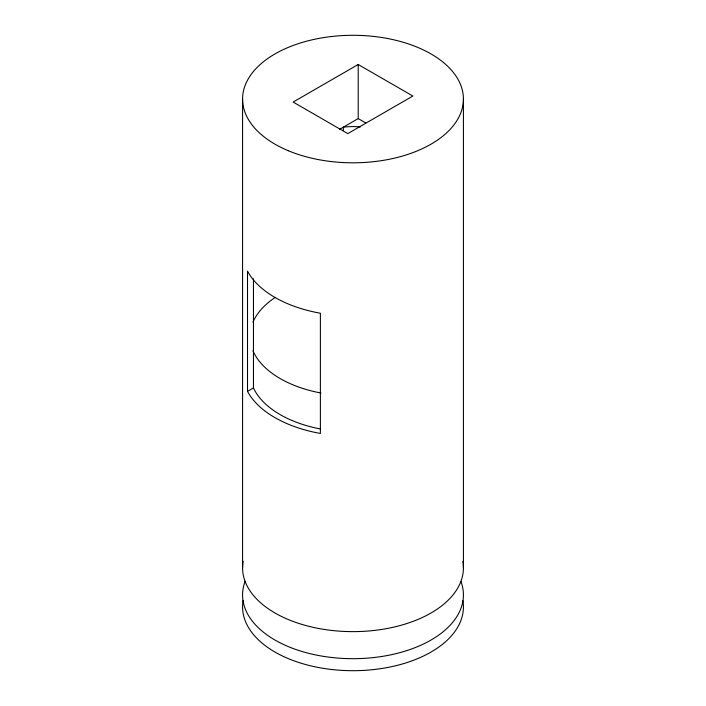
<?xml version="1.0" encoding="UTF-8"?>
<svg xmlns="http://www.w3.org/2000/svg" width="706" height="706" viewBox="0 0 706 706"><rect width="100%" height="100%" fill="white"/><g stroke="black" fill="none" stroke-linecap="round" stroke-linejoin="round"><path stroke-width="1.06" d="M358.207 64.493L293.14 102.052L347.793 133.611L412.86 96.042L358.207 64.493L358.207 118.59L339.507 129.383M247.506 391.371A110.418 63.752 0 0 0 320.383 433.44L320.383 313.226A110.418 63.752 0 0 1 247.506 271.157L247.506 391.371L253.454 387.938L253.454 278.755M358.207 118.59L365.743 122.941M463.418 99.052L463.418 567.88M343.328 130.372L343.328 127.177A46.005 26.563 0 0 1 360.316 126.921M242.582 99.052L242.582 567.88M462.827 561.296A110.418 63.752 0 0 1 353 631.632A110.418 63.752 0 0 1 243.173 561.296M320.109 428.921A103.058 59.498 0 0 1 253.454 387.938M462.898 600.727A110.418 63.752 0 0 1 352.753 670.7A110.418 63.752 0 0 1 243.155 600.444M460.947 581.515A110.418 63.752 0 0 1 352.753 658.68A110.418 63.752 0 0 1 245.15 581.241M320.956 393.021A103.058 59.498 0 0 1 252.96 350.776M252.96 322.165A103.058 59.498 0 0 1 275.111 297.508M288.207 150.678A110.418 63.752 0 0 0 462.827 105.635A110.418 63.752 0 0 0 307.957 40.842A110.418 63.752 0 0 0 288.207 150.678"/></g></svg>
